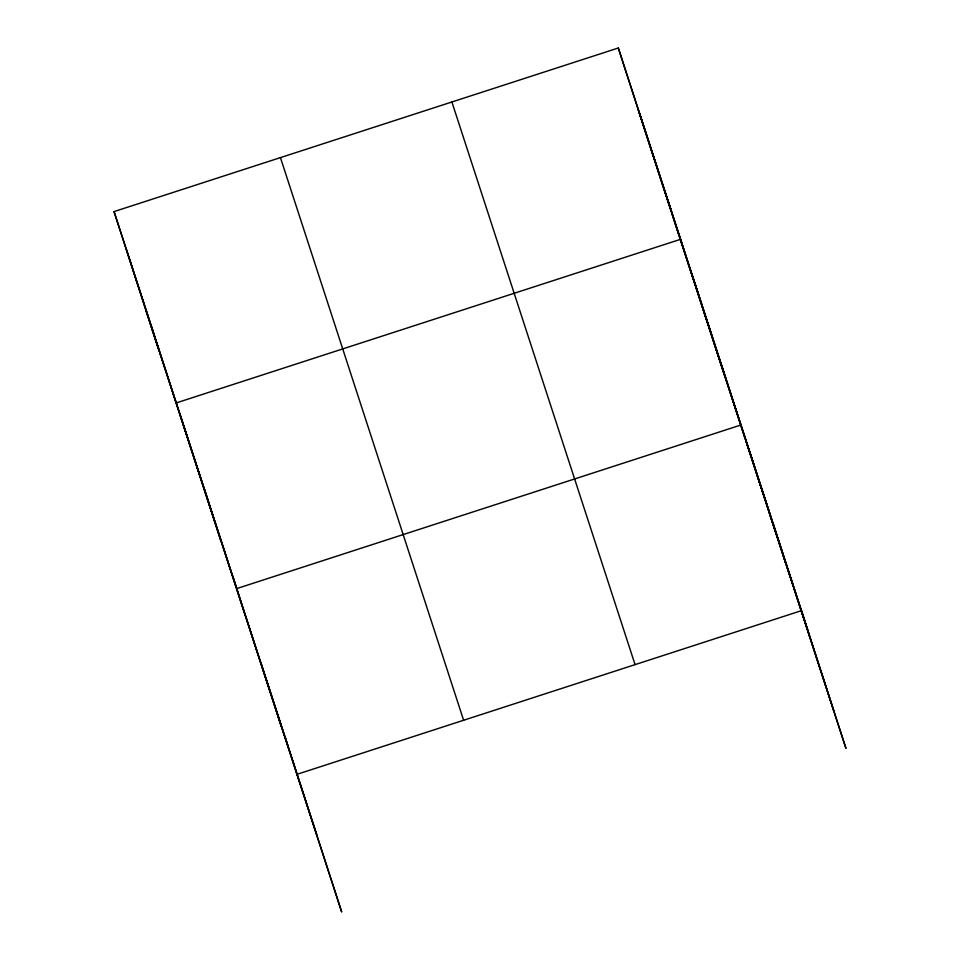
<?xml version="1.0" encoding="UTF-8"?>
<svg xmlns="http://www.w3.org/2000/svg" width="960" height="960" viewBox="0 0 960 960"><rect width="100%" height="100%" fill="white"/><g stroke="black" fill="none" stroke-linecap="round" stroke-linejoin="round"><path stroke-width="1.44" d="M158.532 349.356L114.048 211.596L618.3 48L808.584 632.7M176.316 402.9L680.568 239.304M236.772 588.576L741.024 424.968M297.216 774.252L801.468 610.644L845.952 748.404L793.572 587.484M637.752 108.228L833.628 710.22M666.48 197.088L660.144 177.576M666.936 198.504L671.088 211.26M671.556 212.676L678.936 235.344M679.392 236.772L683.544 249.516M684.012 250.932L691.392 273.612M691.848 275.028L696 287.784M696.468 289.2L703.848 311.868M704.304 313.284L732.672 400.428M733.128 401.808L745.212 438.948M745.668 440.316L752.82 462.324M753.276 463.704L761.328 488.46M761.784 489.828L765.36 500.832M765.816 502.212L772.98 524.22M773.424 525.588L785.508 562.728L776.268 534.084M785.964 564.096L793.128 586.104M451.896 101.988L635.064 664.632M280.44 157.608L463.62 720.252M114.048 211.596L316.668 834.48M146.208 311.172L341.7 912L285.12 737.112M773.256 523.992L804.552 620.316M749.076 449.724L776.352 533.664M720.864 363.084L775.824 532.728M692.664 276.432L723.96 372.756M668.112 201.036L700.032 299.532M700.476 300.936L721.98 367.512M722.424 368.868L725.064 377.052M639.048 111.768L671.088 210.336M618.3 48L659.7 176.208M260.94 662.844L288.216 746.784M232.74 576.192L281.256 726.324M204.528 489.552L235.824 585.864M180.348 415.284L207.624 499.224M151.404 326.376L220.812 540.66M126.504 249.864L154.38 335.676"/></g></svg>
